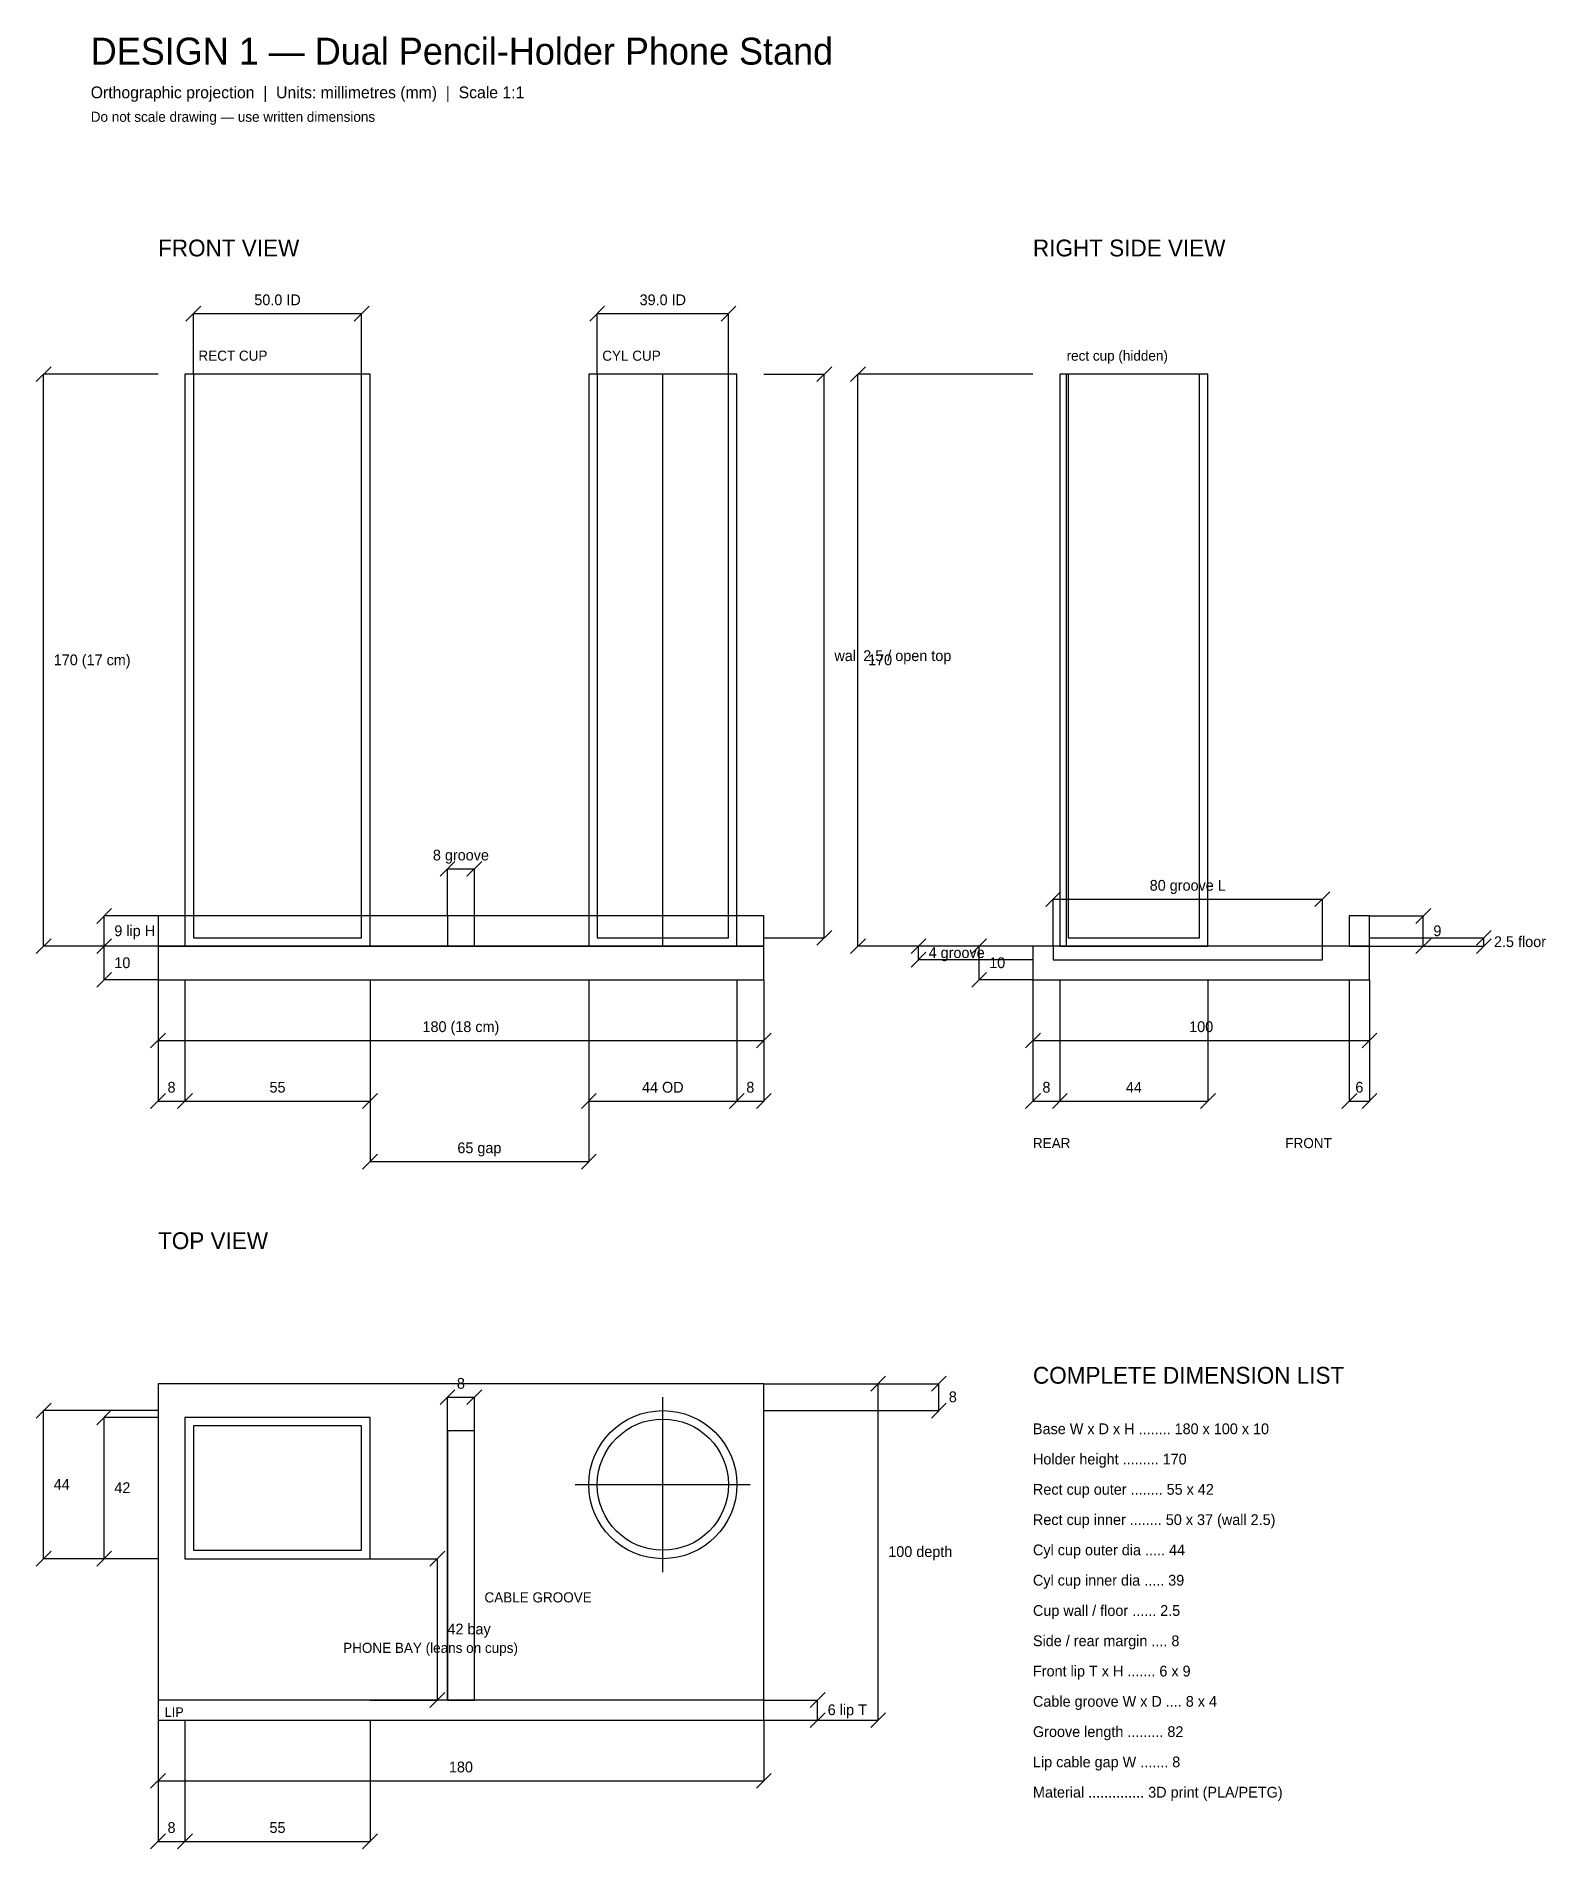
# Model space of a CAD drawing. Header units: millimetres. Extents: x -16 to 432, y -258 to 280.
import ezdxf
from ezdxf.enums import TextEntityAlignment as Align

# ---------------------------------------------------------------- set-up
doc = ezdxf.new("R2010")
doc.units = ezdxf.units.MM
for name, color, linetype in [('CENTER', 5, 'Continuous'), ('DIMS', 1, 'Continuous'), ('GROOVE', 4, 'Continuous'), ('HIDDEN', 8, 'Continuous'), ('OUTLINE', 7, 'Continuous'), ('TEXT', 3, 'Continuous'), ('TITLE', 2, 'Continuous')]:
    doc.layers.add(name, color=color, linetype=linetype)

msp = doc.modelspace()

# ---------------------------------------------------------------- linework, layer by layer
at = {"layer": 'CENTER'}
for p, q in [((170, 10), (170, 180)), ((170, -176), (170, -124)), ((144, -150), (196, -150))]:
    msp.add_line(p, q, dxfattribs=at)
at = {"layer": 'DIMS'}
for p, q in [((28.3, 195.8), (32.7, 200.2)), ((78.3, 195.8), (82.7, 200.2)), ((148.3, 195.8), (152.7, 200.2)), ((187.3, 195.8), (191.7, 200.2)), ((30.5, 180), (30.5, 198)), ((30.5, 198), (80.5, 198)), ((80.5, 180), (80.5, 198)), ((150.5, 180), (150.5, 198)), ((150.5, 198), (189.5, 198)), ((189.5, 180), (189.5, 198)), ((-16.2, 177.8), (-11.8, 182.2)), ((20, 180), (-14, 180)), ((-14, 10), (-14, 180)), ((200, 180), (218, 180)), ((215.8, 177.8), (220.2, 182.2)), ((218, 12.5), (218, 180)), ((225.8, 177.8), (230.2, 182.2)), ((280, 180), (228, 180)), ((228, 10), (228, 180)), ((103.8, 30.8), (108.2, 35.2)), ((106, 19), (106, 33)), ((106, 33), (114, 33)), ((111.8, 30.8), (116.2, 35.2)), ((114, 19), (114, 33)), ((283.8, 21.8), (288.2, 26.2)), ((286, 10), (286, 24)), ((286, 24), (366, 24)), ((363.8, 21.8), (368.2, 26.2)), ((366, 10), (366, 24)), ((1.8, 16.8), (6.2, 21.2)), ((20, 19), (4, 19)), ((4, 10), (4, 19)), ((380, 19), (396, 19)), ((393.8, 16.8), (398.2, 21.2)), ((396, 10), (396, 19)), ((-16.2, 7.8), (-11.8, 12.2)), ((1.8, 7.8), (6.2, 12.2)), ((1.8, 7.8), (6.2, 12.2)), ((200, 12.5), (218, 12.5)), ((215.8, 10.3), (220.2, 14.7)), ((225.8, 7.8), (230.2, 12.2)), ((243.8, 7.8), (248.2, 12.2)), ((261.8, 7.8), (266.2, 12.2)), ((380, 12.5), (414, 12.5)), ((393.8, 7.8), (398.2, 12.2)), ((411.8, 10.3), (416.2, 14.7)), ((411.8, 7.8), (416.2, 12.2)), ((414, 10), (414, 12.5)), ((20, 10), (-14, 10)), ((20, 10), (4, 10)), ((4, 0), (4, 10)), ((20, 10), (4, 10)), ((280, 10), (228, 10)), ((243.8, 3.8), (248.2, 8.2)), ((280, 10), (246, 10)), ((246, 6), (246, 10)), ((280, 6), (246, 6)), ((280, 10), (264, 10)), ((264, 0), (264, 10)), ((380, 10), (396, 10)), ((380, 10), (414, 10)), ((1.8, -2.2), (6.2, 2.2)), ((20, 0), (4, 0)), ((20, 0), (20, -18)), ((20, 0), (20, -36)), ((28, 0), (28, -36)), ((28, 0), (28, -36)), ((83, 0), (83, -36)), ((83, 0), (83, -54)), ((148, 0), (148, -54)), ((148, 0), (148, -36)), ((192, 0), (192, -36)), ((192, 0), (192, -36)), ((200, 0), (200, -18)), ((200, 0), (200, -36)), ((261.8, -2.2), (266.2, 2.2)), ((280, 0), (264, 0)), ((280, 0), (280, -18)), ((280, 0), (280, -36)), ((288, 0), (288, -36)), ((288, 0), (288, -36)), ((332, 0), (332, -36)), ((374, 0), (374, -36)), ((380, 0), (380, -18)), ((380, 0), (380, -36)), ((17.8, -20.2), (22.2, -15.8)), ((197.8, -20.2), (202.2, -15.8)), ((277.8, -20.2), (282.2, -15.8)), ((377.8, -20.2), (382.2, -15.8)), ((20, -18), (200, -18)), ((280, -18), (380, -18)), ((17.8, -38.2), (22.2, -33.8)), ((20, -36), (28, -36)), ((25.8, -38.2), (30.2, -33.8)), ((25.8, -38.2), (30.2, -33.8)), ((28, -36), (83, -36)), ((80.8, -38.2), (85.2, -33.8)), ((145.8, -38.2), (150.2, -33.8)), ((148, -36), (192, -36)), ((189.8, -38.2), (194.2, -33.8)), ((189.8, -38.2), (194.2, -33.8)), ((192, -36), (200, -36)), ((197.8, -38.2), (202.2, -33.8)), ((277.8, -38.2), (282.2, -33.8)), ((280, -36), (288, -36)), ((285.8, -38.2), (290.2, -33.8)), ((285.8, -38.2), (290.2, -33.8)), ((288, -36), (332, -36)), ((329.8, -38.2), (334.2, -33.8)), ((371.8, -38.2), (376.2, -33.8)), ((374, -36), (380, -36)), ((377.8, -38.2), (382.2, -33.8)), ((80.8, -56.2), (85.2, -51.8)), ((145.8, -56.2), (150.2, -51.8)), ((83, -54), (148, -54)), ((231.8, -122.2), (236.2, -117.8)), ((249.8, -122.2), (254.2, -117.8)), ((103.8, -126.2), (108.2, -121.8)), ((111.8, -126.2), (116.2, -121.8)), ((200, -120), (234, -120)), ((200, -120), (252, -120)), ((234, -220), (234, -120)), ((252, -128), (252, -120)), ((-16.2, -130.2), (-11.8, -125.8)), ((20, -128), (-14, -128)), ((-14, -172), (-14, -128)), ((1.8, -132.2), (6.2, -127.8)), ((106, -214), (106, -124)), ((106, -124), (114, -124)), ((114, -214), (114, -124)), ((200, -128), (252, -128)), ((249.8, -130.2), (254.2, -125.8)), ((20, -130), (4, -130)), ((4, -172), (4, -130)), ((-16.2, -174.2), (-11.8, -169.8)), ((20, -172), (-14, -172)), ((1.8, -174.2), (6.2, -169.8)), ((20, -172), (4, -172)), ((83, -172), (103, -172)), ((100.8, -174.2), (105.2, -169.8)), ((103, -214), (103, -172)), ((83, -214), (103, -214)), ((100.8, -216.2), (105.2, -211.8)), ((200, -214), (216, -214)), ((213.8, -216.2), (218.2, -211.8)), ((216, -220), (216, -214)), ((20, -220), (20, -238)), ((20, -220), (20, -256)), ((28, -220), (28, -256)), ((28, -220), (28, -256)), ((83, -220), (83, -256)), ((200, -220), (200, -238)), ((200, -220), (216, -220)), ((200, -220), (234, -220)), ((213.8, -222.2), (218.2, -217.8)), ((231.8, -222.2), (236.2, -217.8)), ((17.8, -240.2), (22.2, -235.8)), ((197.8, -240.2), (202.2, -235.8)), ((20, -238), (200, -238)), ((17.8, -258.2), (22.2, -253.8)), ((20, -256), (28, -256)), ((25.8, -258.2), (30.2, -253.8)), ((25.8, -258.2), (30.2, -253.8)), ((28, -256), (83, -256)), ((80.8, -258.2), (85.2, -253.8))]:
    msp.add_line(p, q, dxfattribs=at)
at = {"layer": 'GROOVE'}
for points in [[(106, 10), (114, 10), (114, 19), (106, 19)], [(286, 6), (366, 6), (366, 10), (286, 10)], [(106, -214), (114, -214), (114, -134), (106, -134)]]:
    msp.add_lwpolyline(points, close=True, dxfattribs=at)
at = {"layer": 'HIDDEN'}
for p, q in [((290, 10), (290, 180)), ((332, 10), (332, 180))]:
    msp.add_line(p, q, dxfattribs=at)
for points in [[(30.5, 12.5), (80.5, 12.5), (80.5, 180), (30.5, 180)], [(150.5, 12.5), (189.5, 12.5), (189.5, 180), (150.5, 180)], [(290.5, 12.5), (329.5, 12.5), (329.5, 180), (290.5, 180)], [(30.5, -169.5), (80.5, -169.5), (80.5, -132.5), (30.5, -132.5)]]:
    msp.add_lwpolyline(points, close=True, dxfattribs=at)
msp.add_circle((170, -150), 19.5, dxfattribs=at)
at = {"layer": 'OUTLINE'}
for points in [[(28, 10), (83, 10), (83, 180), (28, 180)], [(148, 10), (192, 10), (192, 180), (148, 180)], [(288, 10), (332, 10), (332, 180), (288, 180)], [(20, 10), (200, 10), (200, 19), (20, 19)], [(374, 10), (380, 10), (380, 19), (374, 19)], [(20, 0), (200, 0), (200, 10), (20, 10)], [(280, 0), (380, 0), (380, 10), (280, 10)], [(20, -220), (200, -220), (200, -120), (20, -120)], [(28, -172), (83, -172), (83, -130), (28, -130)], [(20, -220), (200, -220), (200, -214), (20, -214)]]:
    msp.add_lwpolyline(points, close=True, dxfattribs=at)
msp.add_circle((170, -150), 22, dxfattribs=at)

# ---------------------------------------------------------------- texts
at = {"layer": 'DIMS'}
for s, p in [('50.0 ID', (55.5, 200.5)), ('39.0 ID', (170, 200.5)), ('8 groove', (110, 35.5)), ('80 groove L', (326, 26.5)), ('180 (18 cm)', (110, -15.5)), ('100', (330, -15.5)), ('8', (24, -33.5)), ('55', (55.5, -33.5)), ('44 OD', (170, -33.5)), ('8', (196, -33.5)), ('8', (284, -33.5)), ('44', (310, -33.5)), ('6', (377, -33.5)), ('65 gap', (115.5, -51.5)), ('8', (110, -121.5)), ('180', (110, -235.5)), ('8', (24, -253.5)), ('55', (55.5, -253.5))]:
    msp.add_text(s, height=3.2, dxfattribs=at).set_placement(p, align=Align.CENTER)
for s, p in [('wall 2.5 / open top', (221, 94.75)), ('170 (17 cm)', (-11, 93.5)), ('170', (231, 93.5)), ('9 lip H', (7, 13)), ('9', (399, 13)), ('2.5 floor', (417, 9.75)), ('10', (7, 3.5)), ('4 groove', (249, 6.5)), ('10', (267, 3.5)), ('8', (255, -125.5)), ('44', (-11, -151.5)), ('42', (7, -152.5)), ('100 depth', (237, -171.5)), ('42 bay', (106, -194.5)), ('6 lip T', (219, -218.5))]:
    msp.add_text(s, height=3.2, dxfattribs=at).set_placement(p)
at = {"layer": 'TEXT'}
for s, height, p in [('Orthographic projection  |  Units: millimetres (mm)  |  Scale 1:1', 3.5, (0, 262)), ('Do not scale drawing — use written dimensions', 3, (0, 255)), ('RECT CUP', 3, (32, 184)), ('CYL CUP', 3, (152, 184)), ('rect cup (hidden)', 3, (290, 184)), ('REAR', 3, (280, -50)), ('FRONT', 3, (355, -50)), ('Base W x D x H ........ 180 x 100 x 10', 3.2, (280, -135)), ('Holder height ......... 170', 3.2, (280, -144)), ('Rect cup outer ........ 55 x 42', 3.2, (280, -153)), ('Rect cup inner ........ 50 x 37 (wall 2.5)', 3.2, (280, -162)), ('Cyl cup outer dia ..... 44', 3.2, (280, -171)), ('Cyl cup inner dia ..... 39', 3.2, (280, -180)), ('CABLE GROOVE', 3, (117, -185)), ('Cup wall / floor ...... 2.5', 3.2, (280, -189)), ('PHONE BAY (leans on cups)', 3, (75, -200)), ('Side / rear margin .... 8', 3.2, (280, -198)), ('Front lip T x H ....... 6 x 9', 3.2, (280, -207)), ('Cable groove W x D .... 8 x 4', 3.2, (280, -216)), ('LIP', 2.8, (22, -219)), ('Groove length ......... 82', 3.2, (280, -225)), ('Lip cable gap W ....... 8', 3.2, (280, -234)), ('Material .............. 3D print (PLA/PETG)', 3.2, (280, -243))]:
    msp.add_text(s, height=height, dxfattribs=at).set_placement(p)
at = {"layer": 'TITLE'}
for s, height, p in [('DESIGN 1 — Dual Pencil-Holder Phone Stand', 8, (0, 272)), ('FRONT VIEW', 5, (20, 215)), ('RIGHT SIDE VIEW', 5, (280, 215)), ('TOP VIEW', 5, (20, -80)), ('COMPLETE DIMENSION LIST', 5, (280, -120))]:
    msp.add_text(s, height=height, dxfattribs=at).set_placement(p)

doc.saveas('drawing.dxf')
